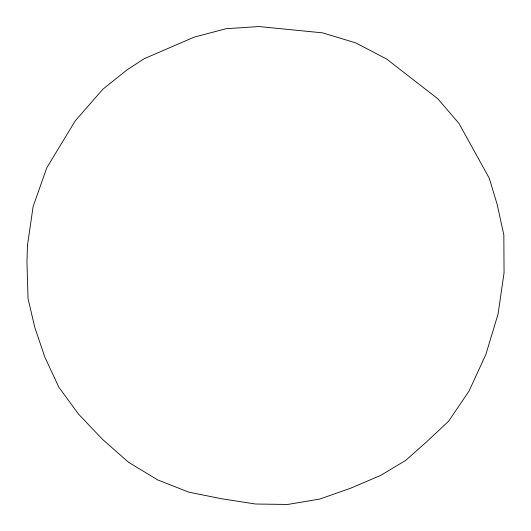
<?xml version="1.0" encoding="UTF-8"?>
<svg xmlns="http://www.w3.org/2000/svg" width="531" height="531" viewBox="0 0 531 531"><rect width="100%" height="100%" fill="white"/><g stroke="black" fill="none" stroke-linecap="round" stroke-linejoin="round"><path stroke-width="0.8" d="M27.486 245.269L26.948 261.889L28.043 298.575L34.734 327.189L44.81 357.058L58.941 387.384L78.588 414.18L102.602 439.429L128.562 462.289L157.734 479.944L188.903 492.191L221.473 498.722L255.577 504.025L287.722 504.45L319.695 499.094L350.54 488.255L380.787 475.358L405.691 460.39L426.705 441.752L448.649 421.163L468.979 391.168L485.812 354.608L498.078 314.04L504.052 272.861L503.839 234.987L497.175 204.475L489.27 178.237L458.93 123.371L437.856 98.812L386.488 58.921L355.73 42.885L322.582 32.849L258.949 26.55L226.173 28.701L194.227 37.124L144.093 58.749L126.816 70.032L102.961 89.128L75.276 120.809L46.801 167.756L33.101 206.586L27.486 245.269"/></g></svg>
